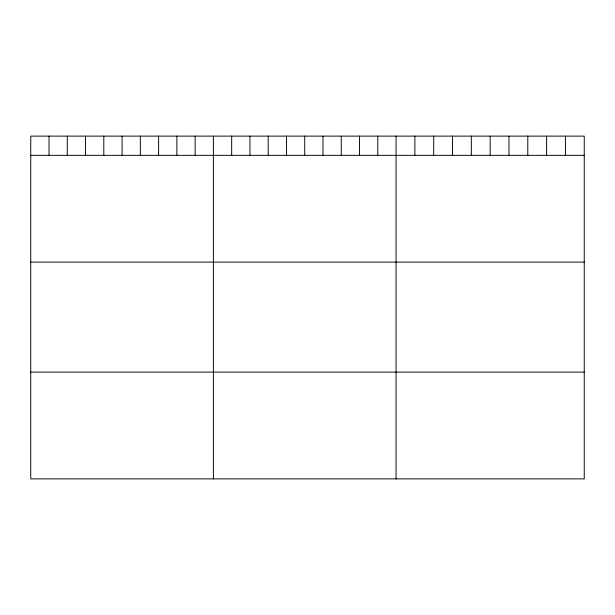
<?xml version="1.0" encoding="UTF-8"?>
<svg xmlns="http://www.w3.org/2000/svg" width="615" height="615" viewBox="0 0 615 615"><rect width="100%" height="100%" fill="white"/><g stroke="black" fill="none" stroke-linecap="round" stroke-linejoin="round"><path stroke-width="0.92" d="M584.25 155.334L584.25 478.885L30.75 478.885L30.75 136.115L584.25 136.115L584.25 155.334L30.75 155.334M30.75 262.105L584.25 262.105M30.75 372.113L584.25 372.113M565.431 136.115L565.431 155.334M546.612 136.115L546.612 155.334M527.793 136.115L527.793 155.334M508.974 136.115L508.974 155.334M490.155 136.115L490.155 155.334M471.336 136.115L471.336 155.334M452.517 136.115L452.517 155.334M433.698 136.115L433.698 155.334M414.879 136.115L414.879 155.334M396.06 136.115L396.06 478.885M377.795 136.115L377.795 155.334M359.529 136.115L359.529 155.334M341.264 136.115L341.264 155.334M322.998 136.115L322.998 155.334M304.733 136.115L304.733 155.334M286.467 136.115L286.467 155.334M268.202 136.115L268.202 155.334M249.936 136.115L249.936 155.334M231.671 136.115L231.671 155.334M213.405 136.115L213.405 478.885M195.14 136.115L195.14 155.334M176.874 136.115L176.874 155.334M158.608 136.115L158.608 155.334M140.343 136.115L140.343 155.334M122.078 136.115L122.078 155.334M103.812 136.115L103.812 155.334M85.547 136.115L85.547 155.334M67.281 136.115L67.281 155.334M49.016 136.115L49.016 155.334"/></g></svg>
